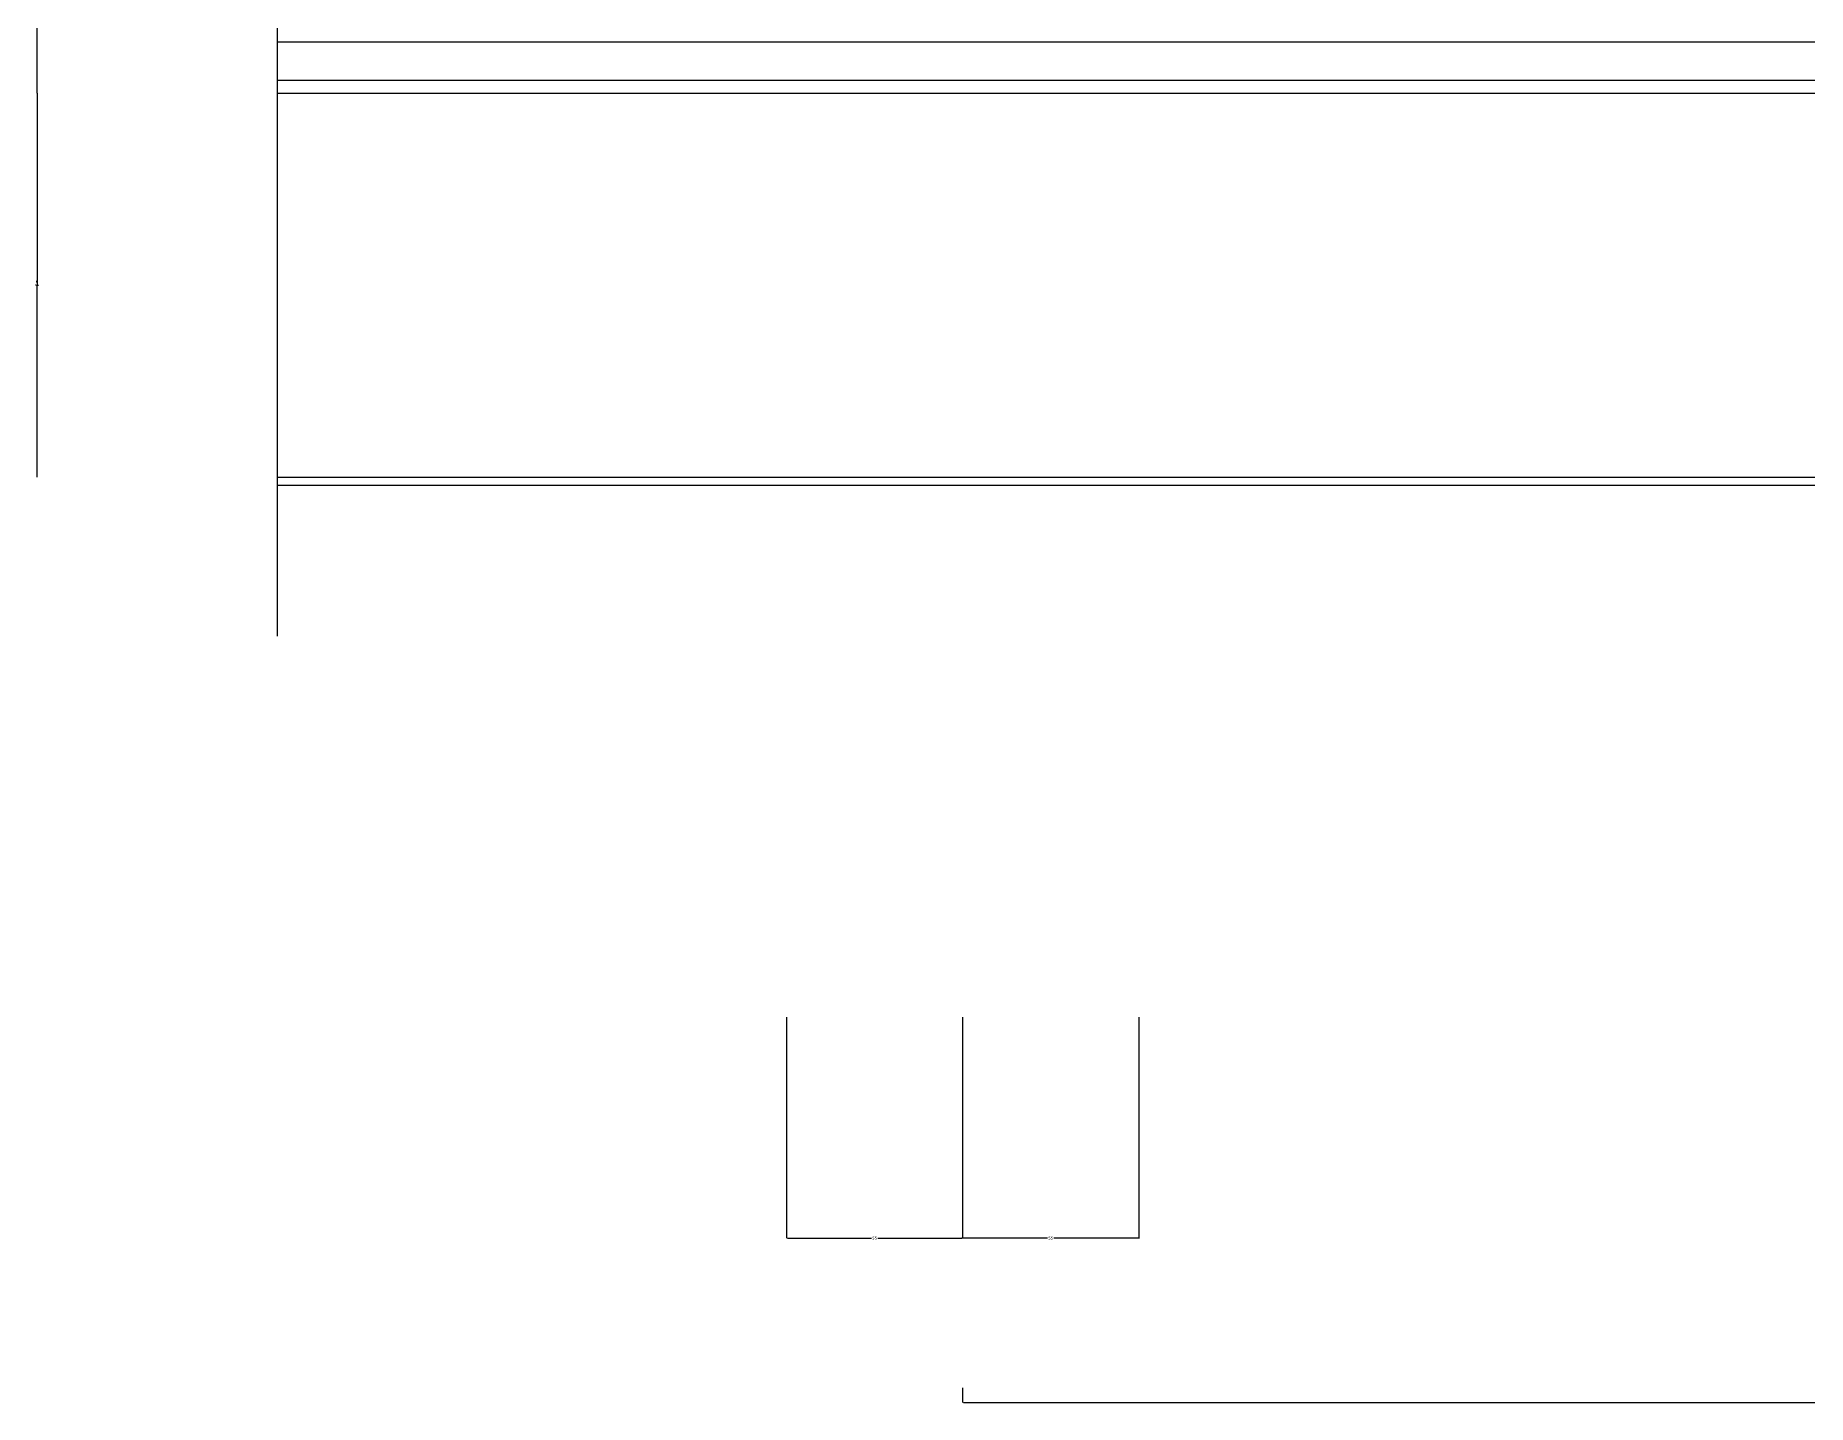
# Model space of a CAD drawing. Header units: metres. Extents: x 53265 to 57686, y 6208 to 9529.
# Drawn here: x 55497 to 56051, y 6446 to 6874 of the extents above; entities that cross this region are included whole.
import ezdxf

# ---------------------------------------------------------------- set-up
doc = ezdxf.new("R2010")
doc.units = ezdxf.units.M
doc.layers.add('7标住', color=1, linetype='Continuous')
doc.dimstyles.get("Standard").update_dxf_attribs({"dimtxt": 2.5, "dimasz": 2.5, "dimexe": 1.25, "dimexo": 0.625, "dimtad": 1, "dimcen": 2.5, "dimazin": 3, "dimtfac": 1, "dimtmove": 0, "dimatfit": 3})

# ---------------------------------------------------------------- blocks, each defined once
blk = doc.blocks.new('_CLOSEDFILLED')
at = {"color": 0, "linetype": 'BYBLOCK'}
blk.add_solid([(-1, 0.2), (0, 0), (-1, -0.2)], dxfattribs=at)
blk = doc.blocks.new('*D10')
for p, q in [((55497.47, 6855.91), (55497.47, 6795.91)), ((55497.22, 6795.91), (55496.97, 6795.91)), ((55497.47, 6735.91), (55497.47, 6795.91)), ((55497.47, 6795.91), (55497.47, 6795.91)), ((55497.72, 6795.91), (55497.97, 6795.91))]:
    blk.add_line(p, q)
at = {"layer": 'Defpoints'}
for p in [(55497.47, 6855.91), (55497.47, 6795.91), (55497.47, 6735.91)]:
    blk.add_point(p, dxfattribs=at)
at = {"layer": '7标住', "xscale": 0.25, "yscale": 0.25}
blk.add_blockref('_CLOSEDFILLED', (55497.47, 6795.91), dxfattribs=at)
at = {"layer": '7标住', "xscale": 0.25, "yscale": 0.25, "rotation": 180}
blk.add_blockref('_CLOSEDFILLED', (55497.47, 6795.91), dxfattribs=at)
at = {"layer": '7标住', "insert": (55497.47, 6797.035), "char_height": 1, "attachment_point": 5}
blk.add_mtext('0', dxfattribs=at)
blk = doc.blocks.new('*D11')
for p, q in [((55498.98, 6965.91), (55498.98, 6910.91)), ((55497.47, 6855.91), (55497.47, 6910.91)), ((55497.72, 6910.91), (55498.73, 6910.91))]:
    blk.add_line(p, q)
at = {"layer": 'Defpoints'}
for p in [(55498.98, 6965.91), (55497.47, 6910.91), (55497.47, 6855.91)]:
    blk.add_point(p, dxfattribs=at)
at = {"layer": '7标住', "xscale": 0.25, "yscale": 0.25, "rotation": 180}
blk.add_blockref('_CLOSEDFILLED', (55497.47, 6910.91), dxfattribs=at)
at = {"layer": '7标住', "xscale": 0.25, "yscale": 0.25}
blk.add_blockref('_CLOSEDFILLED', (55498.98, 6910.91), dxfattribs=at)
at = {"layer": '7标住', "insert": (55498.225, 6912.035), "char_height": 1, "attachment_point": 5}
blk.add_mtext('110', dxfattribs=at)
blk = doc.blocks.new('*D29')
for p, q in [((55786.61, 6451.43), (55786.61, 6446.91)), ((56586.61, 6451.43), (56586.61, 6446.91)), ((55786.86, 6446.91), (56184.61, 6446.91)), ((56188.61, 6446.91), (56586.36, 6446.91))]:
    blk.add_line(p, q)
at = {"layer": 'Defpoints'}
for p in [(55786.61, 6451.43), (56586.61, 6451.43), (55786.61, 6446.91)]:
    blk.add_point(p, dxfattribs=at)
at = {"layer": '7标住', "xscale": 0.25, "yscale": 0.25, "rotation": 180}
blk.add_blockref('_CLOSEDFILLED', (55786.61, 6446.91), dxfattribs=at)
at = {"layer": '7标住', "xscale": 0.25, "yscale": 0.25}
blk.add_blockref('_CLOSEDFILLED', (56586.61, 6446.91), dxfattribs=at)
at = {"layer": '7标住', "insert": (56186.61, 6446.91), "char_height": 1, "attachment_point": 5}
blk.add_mtext('现场尺寸', dxfattribs=at)
blk = doc.blocks.new('*D30')
for p, q in [((55731.61, 6567.31), (55731.61, 6498.25)), ((55786.61, 6567.31), (55786.61, 6498.25)), ((55731.86, 6498.25), (55758.11, 6498.25)), ((55760.11, 6498.25), (55786.36, 6498.25))]:
    blk.add_line(p, q)
at = {"layer": 'Defpoints'}
for p in [(55731.61, 6567.31), (55786.61, 6567.31), (55731.61, 6498.25)]:
    blk.add_point(p, dxfattribs=at)
at = {"layer": '7标住', "xscale": 0.25, "yscale": 0.25, "rotation": 180}
blk.add_blockref('_CLOSEDFILLED', (55731.61, 6498.25), dxfattribs=at)
at = {"layer": '7标住', "xscale": 0.25, "yscale": 0.25}
blk.add_blockref('_CLOSEDFILLED', (55786.61, 6498.25), dxfattribs=at)
at = {"layer": '7标住', "insert": (55759.11, 6498.25), "char_height": 1, "attachment_point": 5}
blk.add_mtext('55', dxfattribs=at)
blk = doc.blocks.new('*D31')
for p, q in [((55786.61, 6567.31), (55786.61, 6498.25)), ((55841.61, 6567.31), (55841.61, 6498.25)), ((55813.11, 6498.25), (55786.36, 6498.25)), ((55841.86, 6498.25), (55815.11, 6498.25))]:
    blk.add_line(p, q)
at = {"layer": 'Defpoints'}
for p in [(55786.61, 6567.31), (55841.61, 6567.31), (55841.61, 6498.25)]:
    blk.add_point(p, dxfattribs=at)
at = {"layer": '7标住', "xscale": 0.25, "yscale": 0.25}
blk.add_blockref('_CLOSEDFILLED', (55786.61, 6498.25), dxfattribs=at)
at = {"layer": '7标住', "xscale": 0.25, "yscale": 0.25, "rotation": 180}
blk.add_blockref('_CLOSEDFILLED', (55841.61, 6498.25), dxfattribs=at)
at = {"layer": '7标住', "insert": (55814.11, 6498.25), "char_height": 1, "attachment_point": 5}
blk.add_mtext('55', dxfattribs=at)

msp = doc.modelspace()

# ---------------------------------------------------------------- linework, layer by layer
for p, q in [((55572.55, 6686.23), (55572.55, 8005.46)), ((55572.55, 6871.91), (57600.68, 6871.91)), ((55572.55, 6859.91), (57600.68, 6859.91)), ((55572.55, 6855.91), (57600.68, 6855.91)), ((55572.55, 6735.91), (57600.68, 6735.91))]:
    msp.add_line(p, q)
msp.add_lwpolyline([(55572.55, 6733.43), (57600.68, 6733.43)])

# ---------------------------------------------------------------- dimensions: what is measured, and where the dimension line sits
at = {"layer": '7标住'}
for base, p1, p2, text, picture, middle in [((55497.47, 6910.91), (55497.47, 6855.91), (55498.98, 6965.91), '110', '*D11', (55498.225, 6912.035)), ((55786.61, 6446.91), (55786.61, 6451.43), (56586.61, 6451.43), '现场尺寸', '*D29', (56186.61, 6446.91))]:
    dim = msp.add_linear_dim(base=base, p1=p1, p2=p2, text=text, dimstyle='Standard', dxfattribs=at)
    dim.commit()
    dim.dimension.update_dxf_attribs({"geometry": picture, "text_midpoint": middle})
for base, p1, p2, picture, middle in [((55497.47, 6795.91), (55497.47, 6735.91), (55497.47, 6855.91), '*D10', (55497.47, 6797.035)), ((55731.61, 6498.25), (55731.61, 6567.31), (55786.61, 6567.31), '*D30', (55759.11, 6498.25)), ((55841.61, 6498.25), (55841.61, 6567.31), (55786.61, 6567.31), '*D31', (55814.11, 6498.25))]:
    dim = msp.add_linear_dim(base=base, p1=p1, p2=p2, dimstyle='Standard', dxfattribs=at)
    dim.commit()
    dim.dimension.update_dxf_attribs({"geometry": picture, "text_midpoint": middle})

doc.saveas('drawing.dxf')
